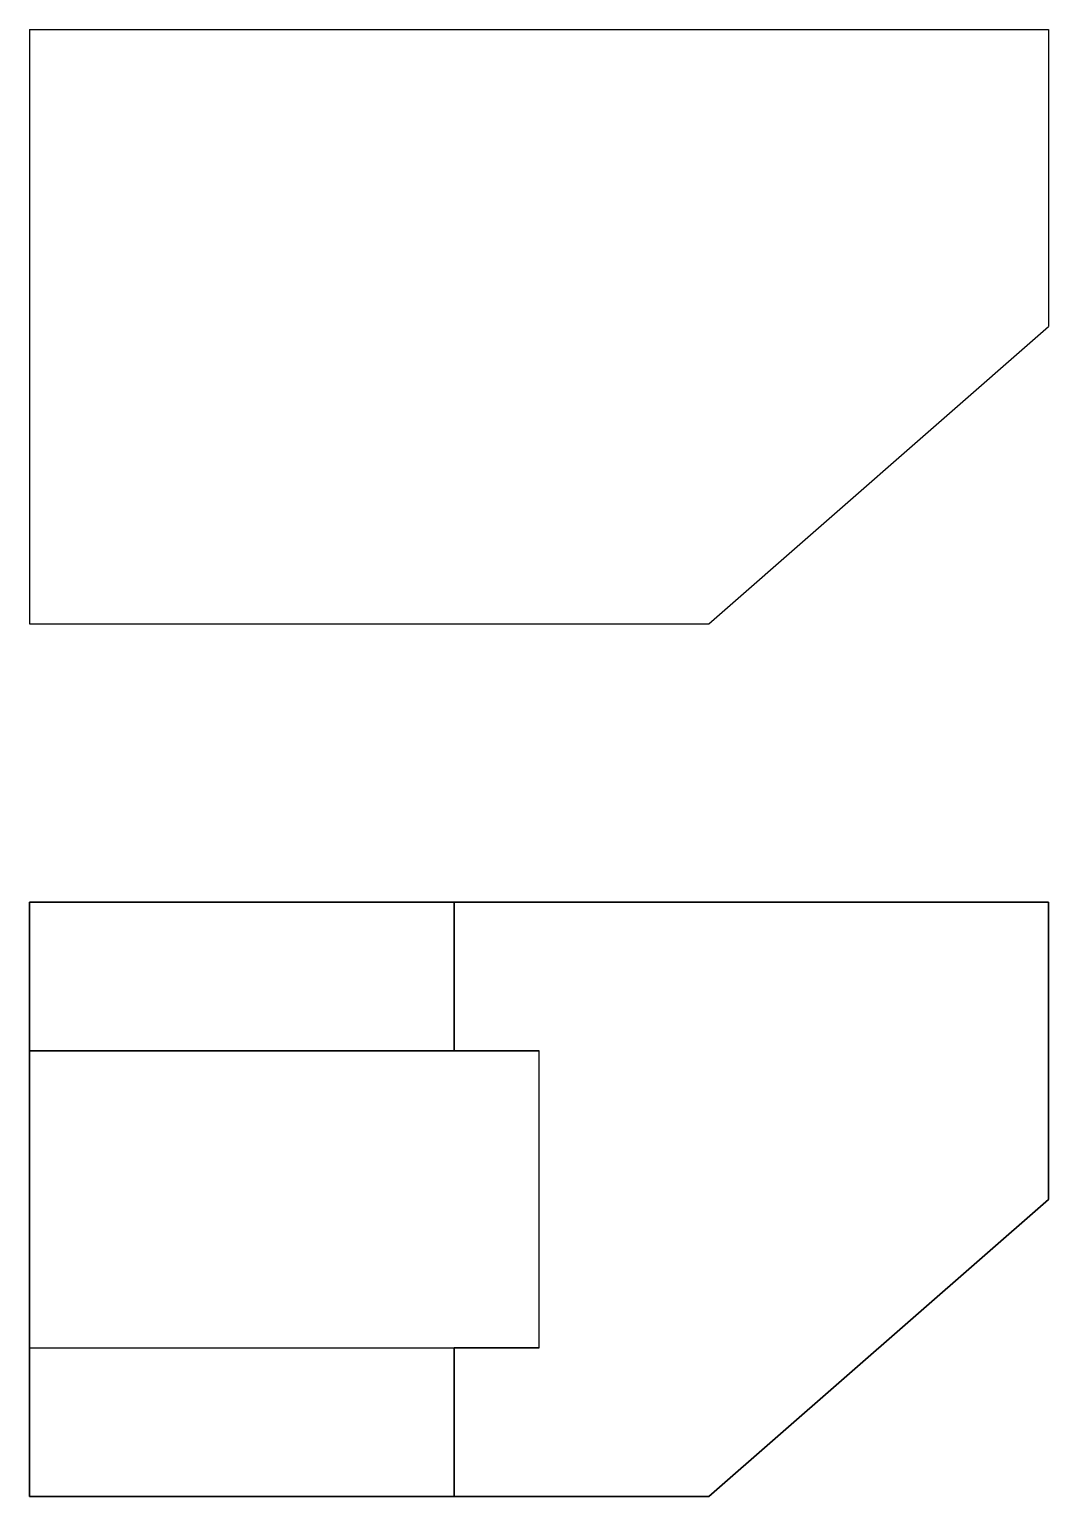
# Model space of a CAD drawing. Header units: inches. Extents: x 0 to 6, y 0 to 8.64.
import ezdxf

# ---------------------------------------------------------------- set-up
doc = ezdxf.new("R2010")
doc.units = ezdxf.units.IN
doc.header["$MEASUREMENT"] = 0
doc.layers.get('0').update_dxf_attribs({"color": 11})
doc.layers.add('3D FACE', color=4, linetype='Continuous')

msp = doc.modelspace()

# ---------------------------------------------------------------- linework, layer by layer
at = {"extrusion": (0, -1, 0)}
for p, q in [((0, 8.6367), (6, 8.6367)), ((0, 8.6367), (0, 5.1367)), ((6, 8.6367), (6, 8.6367, 1)), ((6, 8.6367, 1), (6, 6.8867, 1)), ((6, 8.6367), (6, 6.8867)), ((4, 5.1367), (6, 6.8867)), ((6, 6.8867, 1), (6, 6.8867)), ((0, 5.1367), (4, 5.1367)), ((0, 2.625, 2.75), (0, 3.5, 2.75)), ((0, 3.5), (0, 0)), ((2.5, 3.5, 2.75), (0, 3.5, 2.75)), ((0, 3.5, 2.75), (0, 3.5)), ((0, 3.5), (6, 3.5)), ((2.5, 3.5, 2.75), (2.5, 2.625, 2.75)), ((6, 3.5, 1), (2.5, 3.5, 2.75)), ((6, 3.5, 1), (6, 1.75, 1)), ((6, 3.5), (6, 1.75)), ((6, 3.5), (6, 3.5, 1)), ((0, 0.875, 2.5), (0, 2.625, 2.5)), ((0, 2.625, 2.5), (0, 2.625, 2.75)), ((0, 2.625, 2.5), (3, 2.625, 2.5)), ((0, 2.625, 2.75), (2.5, 2.625, 2.75)), ((3, 2.625, 2.5), (2.5, 2.625, 2.75)), ((3, 0.875, 2.5), (3, 2.625, 2.5)), ((4, 0, 2), (6, 1.75, 1)), ((4, 0), (6, 1.75)), ((6, 1.75, 1), (6, 1.75)), ((0, 0, 2.75), (0, 0.875, 2.75)), ((0, 0.875, 2.75), (0, 0.875, 2.5)), ((0, 0.875, 2.75), (2.5, 0.875, 2.75)), ((0, 0.875, 2.5), (3, 0.875, 2.5)), ((2.5, 0, 2.75), (2.5, 0.875, 2.75)), ((3, 0.875, 2.5), (2.5, 0.875, 2.75)), ((2.5, 0, 2.75), (0, 0, 2.75)), ((0, 0, 2.75), (0, 0)), ((0, 0), (4, 0)), ((4, 0, 2), (2.5, 0, 2.75)), ((4, 0), (4, 0, 2))]:
    msp.add_line(p, q, dxfattribs=at)
for centre in [(1.5, 1.25, -3.5), (1.5, 1.25)]:
    msp.add_circle(centre, 0.5, dxfattribs=at)
at = {"layer": '3D FACE'}
for points in [[(2.5, 3.5, 2.75), (0, 3.5, 2.75), (0, 2.625, 2.75), (2.5, 2.625, 2.75)], [(6, 3.5, 1), (6, 3.5), (6, 1.75), (6, 1.75, 1)], [(3, 0.875, 2.5), (3, 2.625, 2.5), (0, 2.625, 2.5), (0, 0.875, 2.5)], [(4, 0, 2), (6, 1.75, 1), (6, 1.75), (4, 0)], [(0, 0, 2.75), (0, 0.875, 2.75), (2.5, 0.875, 2.75), (2.5, 0, 2.75)]]:
    msp.add_3dface(points, dxfattribs=at)

doc.saveas('drawing.dxf')
